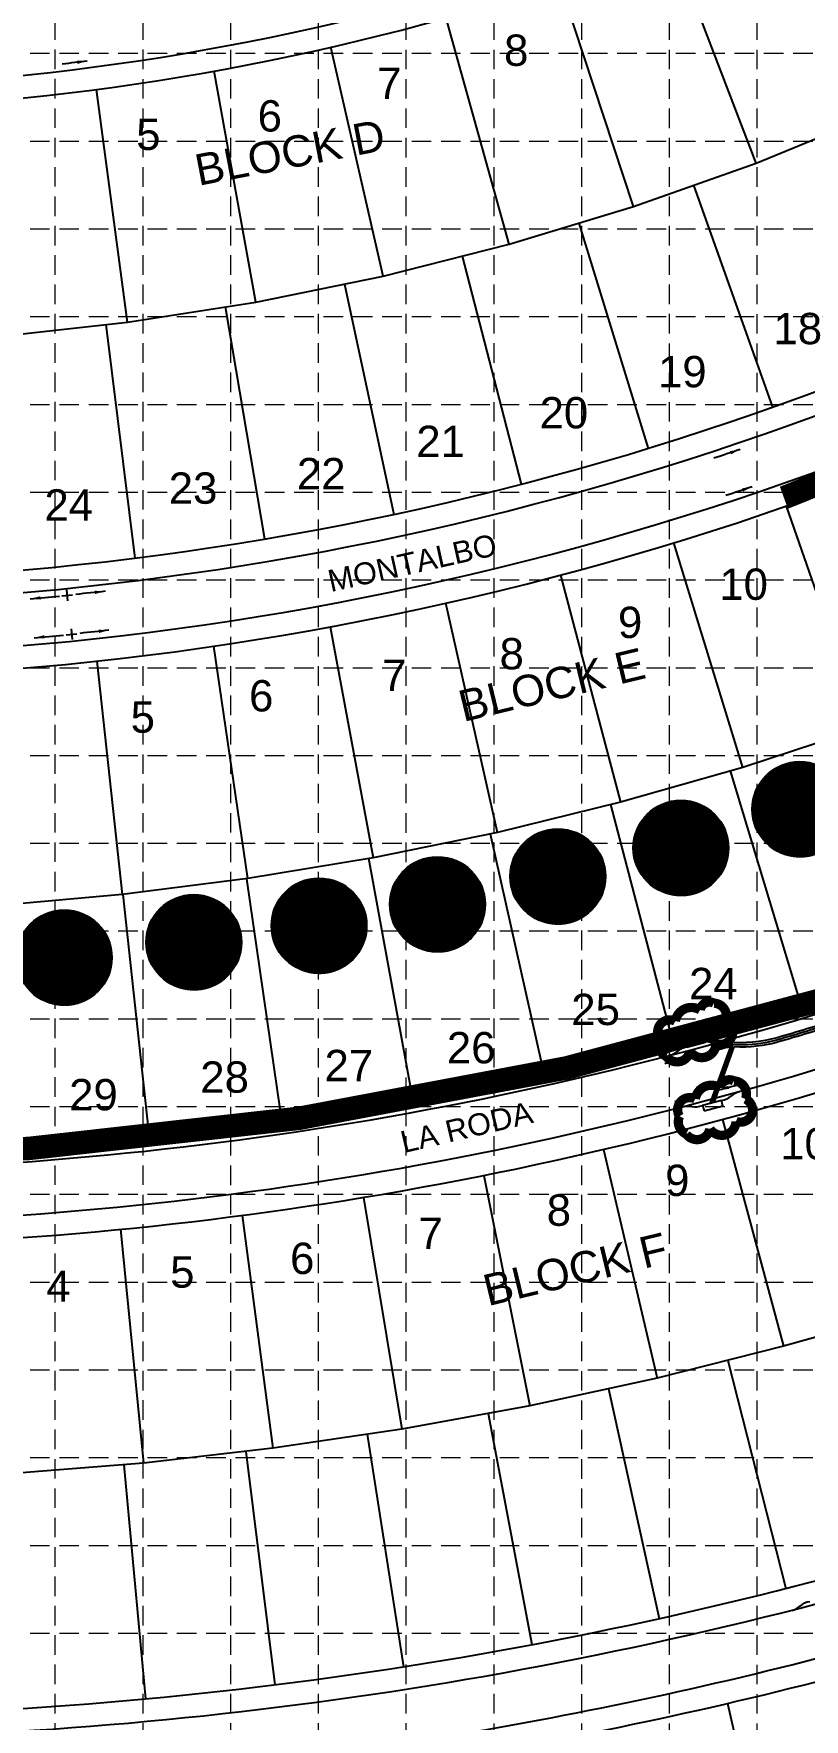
# Model space of a CAD drawing. Extents: x 2138193 to 2139991, y 332071 to 334944.
# Drawn here: x 2138812 to 2139205, y 333374 to 334235 of the extents above; entities that cross this region are included whole.
import ezdxf
from ezdxf.enums import TextEntityAlignment as Align

# ---------------------------------------------------------------- set-up
doc = ezdxf.new("R2010")
doc.units = 0
doc.header["$LTSCALE"] = 100
doc.header["$MEASUREMENT"] = 0
for name, pattern in [('DASHED', [0.75, 0.5, -0.25]), ('DASHED2', [0.375, 0.25, -0.125]), ('HIDDEN', [0.375, 0.25, -0.125])]:
    doc.linetypes.add(name, pattern=pattern)
for name, color, linetype in [('BASE', 7, 'Continuous'), ('C-FLOW-ARROW-N', 7, 'Continuous'), ('C-ROAD-BACK-F', 7, 'DASHED2'), ('C-ROAD-BACK-N', 1, 'Continuous'), ('C-ROAD-IDEN-N', 1, 'Continuous'), ('C-STRM-INLET-N', 4, 'Continuous'), ('EROSION CONTROL BLANKET', 84, 'Continuous'), ('GRID', 254, 'DASHED'), ('LEGEND', 7, 'Continuous'), ('LOGO', 7, 'Continuous'), ('STORM', 5, 'Continuous'), ('V-PROP-N', 3, 'Continuous'), ('V-PROP-RWAY-N', 4, 'Continuous'), ('V-PROP-SUBD-IDEN-N', 7, 'Continuous'), ('V-PROP-SUBD-N', 7, 'Continuous')]:
    doc.layers.add(name, color=color, linetype=linetype)
doc.styles.add('L80', font='simplex', dxfattribs={"height": 8})
doc.styles.add('ryland', font='ARIAL.TTF', dxfattribs={"height": 25})
doc.styles.get("Standard").update_dxf_attribs({"font": 'ARIAL.TTF'})
doc.dimstyles.new('40sc-FlowArrow', dxfattribs={"dimscale": 40, "dimtxt": 0.18, "dimasz": 0.13, "dimexe": 0.0625, "dimexo": 0.03, "dimgap": 0.02, "dimtad": 1, "dimdsep": 46, "dimtxsty": 'L80', "dimcen": 0.02, "dimclrd": 256, "dimclre": 256, "dimclrt": 256, "dimaunit": 1, "dimazin": 2, "dimtfac": 1, "dimtofl": 0, "dimtmove": 0, "dimatfit": 3, "dimfxl": 0, "dimtolj": 1, "dimtzin": 0, "dimlwd": -1, "dimlwe": -1, "dimarcsym": 0})
pattern_1 = [(45, (-102633169.5047, -16012918.0205), (-4.24264068712, 4.24264068712), [])]

# ---------------------------------------------------------------- blocks, each defined once
blk = doc.blocks.new('A$C24752AEE')
at = {"layer": 'C-ROAD-BACK-F', "linetype": 'Continuous'}
h = blk.add_hatch(dxfattribs=at)
h.set_pattern_fill('ANSI31', color=81, scale=48, style=0)
h.set_pattern_definition(pattern_1)
edge = h.paths.add_edge_path()
edge.add_arc((24.32, 24.32), 24.32, 0, 360)
at = {"layer": 'C-ROAD-BACK-F', "ltscale": 10}
h = blk.add_hatch(dxfattribs=at)
h.set_pattern_fill('ANSI31', color=1, scale=48, style=0)
h.set_pattern_definition(pattern_1)
edge = h.paths.add_edge_path()
edge.add_arc((24.32, 24.32), 24.32, 0, 360)
h = blk.add_hatch(dxfattribs=at)
h.set_pattern_fill('ANSI31', color=81, scale=4.8, style=0)
h.set_pattern_definition([(45, (-102633169.50465, -16012918.0205), (-0.424264068712, 0.424264068712), [])])
edge = h.paths.add_edge_path()
edge.add_arc((24.32, 24.32), 24.32, 0, 360)
h = blk.add_hatch(dxfattribs=at)
h.set_pattern_fill('ANSI31', color=81, scale=0.48, style=0)
h.set_pattern_definition([(45, (-102633169.50465, -16012918.02052), (-0.042426406871193, 0.042426406871193), [])])
edge = h.paths.add_edge_path()
edge.add_arc((24.32, 24.32), 24.32, 0, 360)
at = {"color": 5}
blk.add_circle((24.32, 24.32), 24.32, dxfattribs=at)
at = {"layer": 'BASE', "color": 5, "style": 'ryland', "width": 1}
blk.add_text('R', height=30.74, dxfattribs=at).set_placement((24.33, 9.69), align=Align.CENTER)
blk = doc.blocks.new('inlet protection')
at = {"layer": 'LEGEND', "color": 170, "ltscale": 100, "const_width": 9.48}
blk.add_lwpolyline([(38, 58.5, 0.520567), (38, 58.5, 0.765195), (16.6, 47.7, 0.417879), (16.5, 28.3, 0.6649), (41, 24.6, 0.744833), (68.6, 22.2, 0.975642), (85.8, 40, 0.520567), (81.5, 61.5, 0.520567), (65.8, 60, 0.540264), (38, 58.5)], format="xyb", close=True, dxfattribs=at)

msp = doc.modelspace()

# ---------------------------------------------------------------- hatches: boundary and pattern name
at = {"layer": 'STORM', "ltscale": 10}
h = msp.add_hatch(dxfattribs=at)
h.set_pattern_fill('ANSI31', color=256, scale=60, style=0)
edge = h.paths.add_edge_path()
edge.add_arc((2138930.84, 332990.13), 166.55, 195.05193, 211.9415, ccw=False)
edge.add_line((2138770.01, 332946.88), (2138729.59, 333099.05))
edge.add_arc((2138570.31, 333074.27), 161.2, 8.84062, 51.97798)
edge.add_line((2138669.6, 333201.27), (2138596.96, 333262.62))
edge.add_arc((2138765.78, 333417.22), 228.91, 218.03875, 222.48269, ccw=False)
edge.add_arc((2138730.52, 333389.63), 184.14, 182.15607, 218.03875, ccw=False)
edge.add_line((2138546.51, 333382.7), (2138547.55, 333423.76))
edge.add_arc((2138578.69, 333417.42), 31.78, 3.91184, 168.50134, ccw=False)
edge.add_arc((2137807.67, 333364.7), 804.61, 1.10404, 3.91184, ccw=False)
edge.add_arc((2138713.62, 333382.16), 101.51, 181.10404, 232.58062)
edge.add_arc((2144079.22, 340395.16), 8931.68, 232.580623, 233.082256)
edge.add_arc((2138526.29, 333017.14), 302.6, 24.9797, 51.60148, ccw=False)
edge.add_line((2138800.59, 333144.93), (2138874.52, 332891.61))
edge.add_line((2138874.52, 332891.61), (2138819.77, 332865.04))
edge.add_line((2138819.77, 332865.04), (2138799.43, 332896.93))
edge.add_line((2138799.43, 332896.93), (2138793.8, 332901.62))
edge.add_line((2138793.8, 332901.62), (2138791.91, 332908.93))
edge.add_line((2138791.91, 332908.93), (2138790.87, 332906.52))
edge.add_line((2138790.87, 332906.52), (2138790.02, 332903.4))
edge.add_line((2138790.02, 332903.4), (2138789.51, 332902.02))

# ---------------------------------------------------------------- linework, layer by layer
at = {"layer": 'C-FLOW-ARROW-N'}
for p, q in [((2138825.87, 333947.77), (2138831.34, 333948.3)), ((2138828.34, 333950.77), (2138828.87, 333945.29)), ((2138828.12, 333927.89), (2138833.59, 333928.42)), ((2138830.59, 333930.89), (2138831.12, 333925.42))]:
    msp.add_line(p, q, dxfattribs=at)
at = {"layer": 'C-ROAD-BACK-F', "linetype": 'Continuous'}
for points in [[(2138585.15, 333458.01), (2138585.91, 333387.64, 0.414214), (2138611.18, 333362.91), (2138695.29, 333363.81, 0.072702), (2139305.84, 333459.76, -0.073385), (2139572.26, 333501.25), (2139605.25, 333501.52)], [(2138898.7, 333348.56, 0.049094), (2139313.84, 333433.97, -0.073385), (2139572.48, 333474.25), (2139605.47, 333474.52)]]:
    msp.add_lwpolyline(points, format="xyb", dxfattribs=at)
at = {"layer": 'C-ROAD-BACK-N', "color": 7}
for radius, start, end in [(1293.5, 266.95655, 299.2284), (1556.5, 267.46581, 299.88339), (1583.5, 267.61668, 299.88339), (1846.5, 267.96749, 287.24714), (1873.5, 268.07491, 287.24714)]:
    msp.add_arc((2138672.38, 335500.19), radius, start, end, dxfattribs=at)
at = {"layer": 'C-STRM-INLET-N', "color": 5}
for points in [[(2139154.1, 333722.55), (2139144.44, 333719.97), (2139145.17, 333717.23), (2139154.83, 333719.81)], [(2139154.04, 333684.69), (2139163.7, 333687.26), (2139162.97, 333690), (2139153.31, 333687.42)]]:
    msp.add_lwpolyline(points, close=True, dxfattribs=at)
for centre, start, end in [((2139158.53, 333709.86), 79.90421, 110.38295), ((2139162.25, 333730.77), 259.90421, 284.96782), ((2139133.27, 333723.02), 284.96782, 310.03142), ((2139146.93, 333706.76), 99.55268, 130.03142), ((2139174.87, 333684.2), 104.93602, 129.99962), ((2139145.88, 333676.47), 79.87241, 104.93602), ((2139149.62, 333697.38), 259.87241, 290.35115), ((2139161.22, 333700.47), 279.52088, 309.99962)]:
    msp.add_arc(centre, 10.62, start, end, dxfattribs=at)
at = {"layer": 'EROSION CONTROL BLANKET', "ltscale": 10, "const_width": 12}
msp.add_lwpolyline([(2138586.37, 333787), (2138588.15, 333676.99, 0.34918), (2138609.54, 333660.51), (2138669.92, 333660.44, 0.07523), (2139218.26, 333742.57, -0.064605), (2139517.03, 333795.34), (2139603.15, 333797.82), (2139616.12, 333803.34), (2139618.6, 333811.61), (2139620.25, 333822.91), (2139618.32, 333841.38, 0.089893), (2139533.11, 334138.18, 0.435376), (2139507.31, 334146.53, -0.046339), (2139194.85, 333997.89, 5.677751)], format="xyb", dxfattribs=at)
at = {"layer": 'GRID', "color": 252, "linetype": 'HIDDEN', "lineweight": 0, "ltscale": 0.4}
for p, q in [((2138822.56, 332296.81), (2138822.56, 334897.53)), ((2138867.4, 332296.8), (2138867.4, 334897.53)), ((2138912.24, 332296.79), (2138912.24, 334897.53)), ((2138957.08, 332296.78), (2138957.08, 334897.53)), ((2139001.92, 332296.78), (2139001.92, 334897.53)), ((2139046.76, 332296.77), (2139046.76, 334897.53)), ((2139091.6, 332296.76), (2139091.6, 334897.53)), ((2139136.43, 332296.76), (2139136.43, 334897.53)), ((2139181.27, 332296.75), (2139181.27, 334897.53)), ((2138239.66, 334224.95), (2139943.53, 334224.95)), ((2138239.66, 334180.11), (2139943.53, 334180.11)), ((2138239.66, 334135.27), (2139943.53, 334135.27)), ((2138239.66, 334090.43), (2139943.53, 334090.43)), ((2138239.66, 334045.6), (2139943.53, 334045.6)), ((2138239.66, 334000.76), (2139943.53, 334000.76)), ((2138239.66, 333955.92), (2139943.53, 333955.92)), ((2138239.66, 333911.08), (2139943.53, 333911.08)), ((2138239.66, 333866.24), (2139943.53, 333866.24)), ((2138239.66, 333821.4), (2139943.53, 333821.4)), ((2138239.66, 333776.56), (2139943.53, 333776.56)), ((2138239.66, 333731.72), (2139943.53, 333731.72)), ((2138239.66, 333686.89), (2139943.53, 333686.89)), ((2138239.66, 333642.05), (2139943.53, 333642.05)), ((2138239.66, 333597.21), (2139943.53, 333597.21)), ((2138239.66, 333552.37), (2139943.53, 333552.37)), ((2138239.66, 333507.53), (2139943.53, 333507.53)), ((2138239.66, 333462.69), (2139943.53, 333462.69)), ((2138239.66, 333417.85), (2139943.53, 333417.85))]:
    msp.add_line(p, q, dxfattribs=at)
at = {"layer": 'STORM', "color": 5}
for p, q in [((2139158.14, 333688.71), (2139168.98, 333718.51)), ((2139166.13, 333719.91), (2139165.86, 333717.68)), ((2139157.11, 333688.43), (2139167.68, 333717.49)), ((2139159.17, 333688.98), (2139169.49, 333717.35))]:
    msp.add_line(p, q, dxfattribs=at)
for points in [[(2139635.1, 333770.67), (2139625.73, 333775.98, 0.131652), (2139593.16, 333784.43), (2139570, 333784.24, 0.073385), (2139221.93, 333730.03, -0.004245), (2139191.79, 333720.96, -0.137456), (2139156.72, 333720.58), (2139154.47, 333721.18)], [(2139531.87, 333784.46, 0.065455), (2139221.6, 333731.11, -0.004245), (2139191.48, 333722.04, -0.100587), (2139166.13, 333719.91, -0.100587)], [(2139531.96, 333782.21, 0.065454), (2139222.26, 333728.96, -0.004245), (2139192.11, 333719.88, -0.086694), (2139169.49, 333717.35, -0.086694)], [(2139166.1, 333719.67, -0.036367), (2139156.95, 333721.42), (2139154.2, 333722.16)], [(2139165.89, 333717.93, -0.036367), (2139156.49, 333719.73), (2139154.73, 333720.21)], [(2139167.68, 333717.49, -0.0069), (2139165.86, 333717.68)]]:
    msp.add_lwpolyline(points, format="xyb", dxfattribs=at)
at = {"layer": 'STORM'}
for centre, start, end in [((2139196.17, 333439.72), 284.94152, 310.00513), ((2139209.83, 333423.45), 99.52639, 130.00513)]:
    msp.add_arc(centre, 10.62, start, end, dxfattribs=at)
at = {"layer": 'V-PROP-N', "color": 0}
for p, q in [((2139226.71, 333573.34), (2139194.65, 333564.4)), ((2139194.65, 333564.4), (2139130.1, 333548.13)), ((2139130.1, 333548.13), (2139065.05, 333534.02)), ((2139065.05, 333534.02), (2138999.57, 333522.07)), ((2138999.57, 333522.07), (2138933.72, 333512.29)), ((2138933.72, 333512.29), (2138867.59, 333504.72)), ((2138867.59, 333504.72), (2138801.24, 333499.33))]:
    msp.add_line(p, q, dxfattribs=at)
at = {"layer": 'V-PROP-RWAY-N', "color": 7}
for radius, start, end in [(1305, 266.76351, 299.22837), (1545, 267.36268, 299.88339), (1595, 267.46476, 299.88339), (1835, 267.87717, 287.24714), (1885, 267.94985, 287.24714), (2125, 270.61441, 287.24714), (2175, 275.65934, 287.24714)]:
    msp.add_arc((2138672.38, 335500.19), radius, start, end, dxfattribs=at)
at = {"layer": 'V-PROP-SUBD-N'}
for p, q in [((2139180.59, 334168.89), (2139137.79, 334281)), ((2139118, 334146.66), (2139080.48, 334260.64)), ((2139054.45, 334127.37), (2139022.28, 334242.97)), ((2138990.07, 334111.05), (2138963.32, 334228.03)), ((2138925, 334097.76), (2138903.72, 334215.86)), ((2138859.37, 334087.51), (2138843.62, 334206.47)), ((2139180.59, 334168.89), (2139242.08, 334194.02)), ((2139118, 334146.66), (2139180.59, 334168.89)), ((2139189.15, 334044.17), (2139148.88, 334157.63)), ((2139054.45, 334127.37), (2139118, 334146.66)), ((2139090.12, 334138.19), (2139125.42, 334023.11)), ((2138990.07, 334111.05), (2139054.45, 334127.37)), ((2139060.84, 334004.82), (2139030.58, 334121.32)), ((2138925, 334097.76), (2138990.07, 334111.05)), ((2138970.37, 334107.03), (2138995.53, 333989.36)), ((2138859.37, 334087.51), (2138925, 334097.76)), ((2138929.61, 333976.75), (2138909.59, 334095.35)), ((2138793.34, 334080.33), (2138859.37, 334087.51)), ((2138848.36, 334086.31), (2138863.21, 333967.02)), ((2139196.01, 333993.59), (2139235.41, 333880.24)), ((2139173.78, 333860.12), (2139138.69, 333974.88)), ((2139080.71, 333958.34), (2139111.43, 333842.34)), ((2139048.45, 333826.93), (2139022.14, 333944.01)), ((2138963.07, 333931.9), (2138984.94, 333813.91)), ((2138920.98, 333803.3), (2138903.59, 333922.04)), ((2138843.77, 333914.42), (2138856.67, 333795.12)), ((2139235.41, 333880.24), (2139173.78, 333860.12)), ((2139173.78, 333860.12), (2139111.43, 333842.34)), ((2139167.45, 333858.32), (2139202.12, 333743.32)), ((2139111.43, 333842.34), (2139048.45, 333826.93)), ((2139136.84, 333724.94), (2139106.44, 333841.12)), ((2139048.45, 333826.93), (2138984.94, 333813.91)), ((2139044.84, 333826.19), (2139070.92, 333708.99)), ((2138984.94, 333813.91), (2138920.98, 333803.3)), ((2139004.46, 333695.49), (2138982.73, 333813.55)), ((2138920.98, 333803.3), (2138856.67, 333795.12)), ((2138920.2, 333803.2), (2138937.54, 333684.45)), ((2138856.67, 333795.12), (2138792.09, 333789.37)), ((2138870.26, 333675.89), (2138857.32, 333795.2)), ((2139163.39, 333680.26), (2139194.65, 333564.4)), ((2139102.71, 333664.97), (2139130.1, 333548.13)), ((2139041.55, 333651.69), (2139065.05, 333534.02)), ((2138979.98, 333640.46), (2138999.57, 333522.07)), ((2138855.91, 333624.15), (2138867.59, 333504.72)), ((2138918.08, 333631.27), (2138933.72, 333512.29)), ((2139166.13, 333557.22), (2139195.76, 333440.65)), ((2139105.15, 333542.72), (2139131.11, 333425.29)), ((2139043.75, 333530.13), (2139066.02, 333411.97)), ((2138981.98, 333519.46), (2139000.54, 333400.68)), ((2138857.59, 333503.9), (2138868.69, 333384.28)), ((2138919.91, 333510.71), (2138934.75, 333391.45)), ((2139165.97, 333381.94), (2139193.2, 333265.07))]:
    msp.add_line(p, q, dxfattribs=at)

# ---------------------------------------------------------------- block references
at = {"layer": 'EROSION CONTROL BLANKET', "ltscale": 10, "xscale": 0.5000000000112048, "yscale": 0.500000000011255, "zscale": 0.5, "rotation": 21.02038675090641}
for p in [(2139132.13, 333696.37), (2139142.33, 333656.65)]:
    msp.add_blockref('inlet protection', p, dxfattribs=at)
at = {"layer": 'LOGO', "color": 1, "ltscale": 10}
for p in [(2139178.67, 333814.44), (2139117.88, 333794.65), (2139055.01, 333780.07), (2138993.53, 333765.84), (2138933.01, 333754.91), (2138869.03, 333746.49), (2138802.82, 333738.64)]:
    msp.add_blockref('A$C24752AEE', p, dxfattribs=at)

# ---------------------------------------------------------------- texts
at = {"layer": 'C-ROAD-IDEN-N', "color": 7}
for s, rotation, p in [('MONTALBO', 12.55734, (2139006.89, 333955.93)), ('LA RODA', 13.20156, (2139034.73, 333667.61))]:
    msp.add_text(s, height=11.2, rotation=rotation, dxfattribs=at).set_placement(p, align=Align.BOTTOM_CENTER)
at = {"layer": 'V-PROP-SUBD-IDEN-N'}
for s, p in [('8', (2139058.09, 334226.53)), ('7', (2138993.22, 334209.61)), ('6', (2138932.15, 334192.97)), ('5', (2138870.11, 334183.43)), ('18', (2139201.94, 334084.33)), ('19', (2139142.94, 334062.33)), ('20', (2139082.44, 334041.33)), ('21', (2139019.44, 334026.83)), ('22', (2138958.44, 334010.33)), ('23', (2138892.94, 334002.83)), ('24', (2138829.44, 333994.33)), ('10', (2139174.27, 333953.73)), ('9', (2139116.27, 333934.23)), ('8', (2139055.77, 333918.23)), ('7', (2138995.77, 333907.23)), ('6', (2138927.77, 333896.73)), ('5', (2138867.27, 333885.73)), ('24', (2139158.82, 333749.84)), ('25', (2139098.63, 333736.5)), ('26', (2139035.06, 333716.95)), ('28', (2138909.06, 333701.95)), ('27', (2138972.56, 333707.95)), ('29', (2138842.06, 333692.95)), ('10', (2139205.38, 333667.89)), ('9', (2139140.36, 333649.17)), ('8', (2139079.86, 333633.95)), ('7', (2139014.39, 333622.17)), ('6', (2138948.73, 333609.33)), ('5', (2138887.45, 333602.23)), ('4', (2138824.17, 333595.11))]:
    msp.add_text(s, height=16, dxfattribs=at).set_placement(p, align=Align.MIDDLE)
for s, rotation, p in [('BLOCK D', 10.83053, (2138942.39, 334174.29)), ('BLOCK E', 13.50747, (2139076.22, 333902.39)), ('BLOCK F', 13.50747, (2139088.2, 333603.79))]:
    msp.add_text(s, height=16, rotation=rotation, dxfattribs=at).set_placement(p, align=Align.MIDDLE)

# ---------------------------------------------------------------- leaders
at = {"layer": 'C-FLOW-ARROW-N', "path_type": 1}
for points in [[(2138838.84, 334220.98), (2138826.14, 334219.39)], [(2139172.48, 334022.52), (2139159, 334018.03)], [(2139178.67, 334003.5), (2139165.19, 333999.01)], [(2138809.79, 333946.25), (2138824.7, 333947.64)], [(2138847.97, 333950.1), (2138833.12, 333948.49)], [(2138811.79, 333926.35), (2138826.7, 333927.74)], [(2138849.98, 333930.2), (2138835.13, 333928.59)], [(2139146.52, 333711.98), (2139134.08, 333708.73)], [(2139156.63, 333714.69), (2139169.05, 333718.11)], [(2139161.63, 333695.33), (2139174.04, 333698.74)], [(2139151.51, 333692.61), (2139139.08, 333689.36)]]:
    msp.add_leader(points, dimstyle='40sc-FlowArrow', override={"dimgap": 0.02, "dimtad": 0}, dxfattribs=at)

doc.saveas('drawing.dxf')
